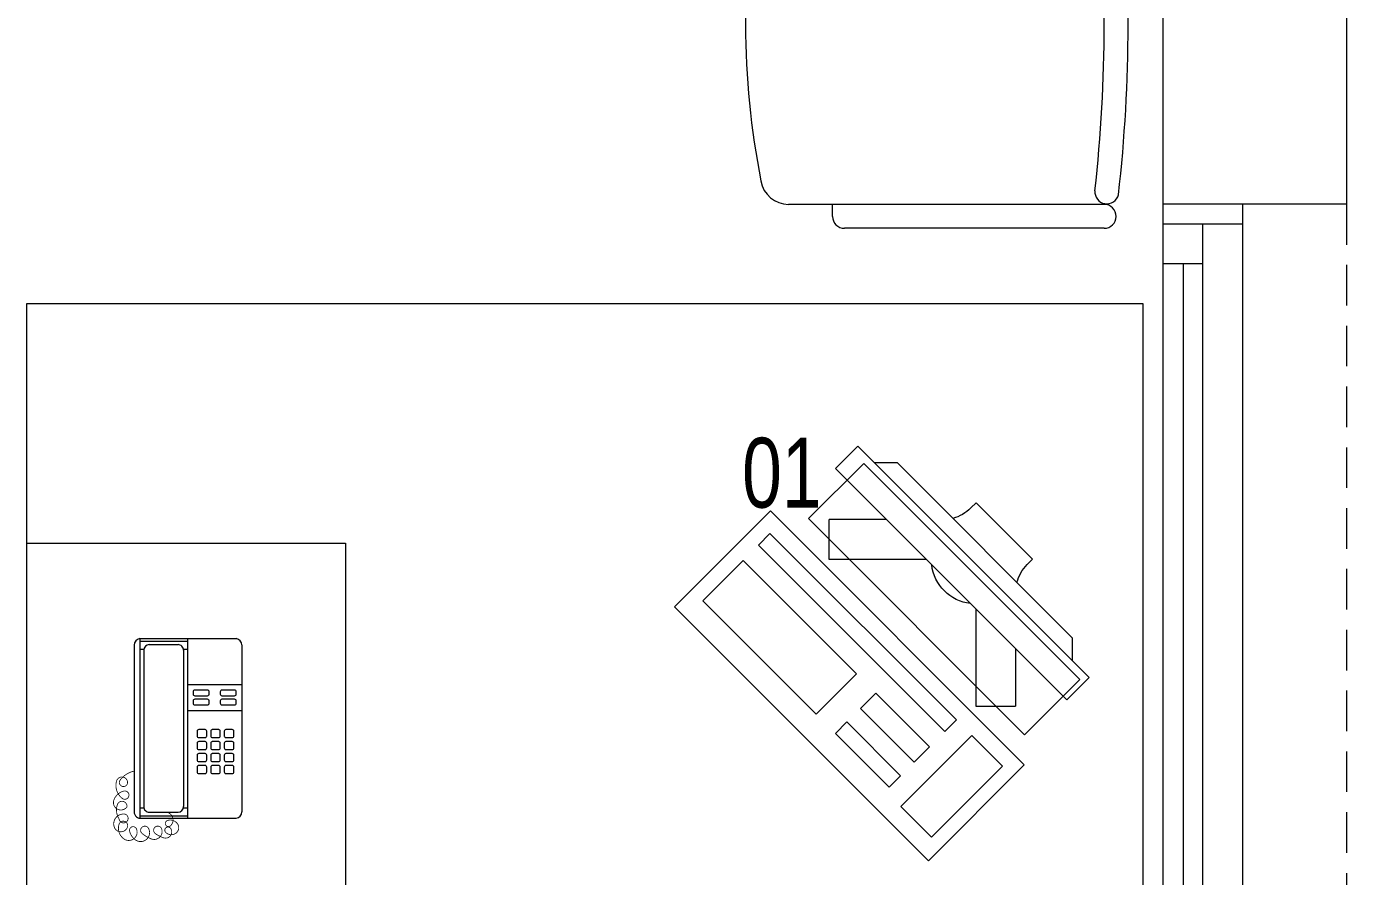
# Model space of a CAD drawing. Extents: x -234346 to 58427, y -132654 to -82394.
# Drawn here: x -98964 to -97309, y -96535 to -95470 of the extents above; entities that cross this region are included whole.
import ezdxf

# ---------------------------------------------------------------- set-up
doc = ezdxf.new("R2010")
doc.units = 0
doc.header["$LTSCALE"] = 8
doc.linetypes.add('HIDDEN', pattern=[9.525, 6.35, -3.175])
doc.layers.get('0').update_dxf_attribs({"color": 9, "lineweight": 5})
for name, color, linetype, lineweight in [('72_EGR_EQP_TAG', 9, 'Continuous', 5), ('Aluminum', 9, 'Continuous', 5), ('LOADING', 9, 'Continuous', 5), ('Proj', 9, 'Continuous', 5), ('Walls', 9, 'Continuous', 5)]:
    doc.layers.add(name, color=color, linetype=linetype, lineweight=lineweight)
doc.styles.add('X3G_ENTITY_257CFD', font='swisscl.ttf', dxfattribs={"height": 200})

# ---------------------------------------------------------------- blocks, each defined once
blk = doc.blocks.new('DM20079-P')
for p, q in [((-0.0686, 0.217), (-0.0686, 0.008)), ((-0.0616, 0.225), (0.0594, 0.225)), ((-0.0616, 0.225), (-0.0616, 0)), ((-0.0616, 0.222), (-0.0016, 0.222)), ((-0.0496, 0.2175), (-0.0136, 0.2175)), ((-0.0016, 0.225), (-0.0016, 0)), ((0.0664, 0.217), (0.0664, 0.008)), ((-0.0616, 0.212), (-0.0565, 0.212)), ((-0.0566, 0.2105), (-0.0566, 0.0145)), ((-0.0068, 0.212), (-0.0016, 0.212)), ((-0.0066, 0.2105), (-0.0066, 0.0145)), ((-0.0016, 0.1675), (0.0664, 0.1675)), ((-0.0016, 0.135), (0.0664, 0.135)), ((-0.0616, 0.013), (-0.0565, 0.013)), ((-0.0616, 0.003), (-0.0016, 0.003)), ((-0.0594, 0), (0.0594, 0)), ((-0.0496, 0.0075), (-0.0136, 0.0075)), ((-0.0068, 0.013), (-0.0016, 0.013))]:
    blk.add_line(p, q)
for points in [[(0.0074, 0.1605, 0.414214), (0.0054, 0.1585), (0.0054, 0.1555, 0.414214), (0.0074, 0.1535), (0.0234, 0.1535, 0.414214), (0.0254, 0.1555), (0.0254, 0.1585, 0.414214), (0.0234, 0.1605)], [(0.0234, 0.142, 0.414214), (0.0254, 0.144), (0.0254, 0.147, 0.414214), (0.0234, 0.149), (0.0074, 0.149, 0.414214), (0.0054, 0.147), (0.0054, 0.144, 0.414214), (0.0074, 0.142)], [(0.0574, 0.1535, 0.414214), (0.0594, 0.1555), (0.0594, 0.1585, 0.414214), (0.0574, 0.1605), (0.0414, 0.1605, 0.414214), (0.0394, 0.1585), (0.0394, 0.1555, 0.414214), (0.0414, 0.1535)], [(0.0574, 0.142, 0.414214), (0.0594, 0.144), (0.0594, 0.147, 0.414214), (0.0574, 0.149), (0.0414, 0.149, 0.414214), (0.0394, 0.147), (0.0394, 0.144, 0.414214), (0.0414, 0.142)], [(0.0104, 0.103, 0.414214), (0.0124, 0.101), (0.0204, 0.101, 0.414214), (0.0224, 0.103), (0.0224, 0.109, 0.414214), (0.0204, 0.111), (0.0124, 0.111, 0.414214), (0.0104, 0.109)], [(0.0274, 0.103, 0.414214), (0.0294, 0.101), (0.0374, 0.101, 0.414214), (0.0394, 0.103), (0.0394, 0.109, 0.414214), (0.0374, 0.111), (0.0294, 0.111, 0.414214), (0.0274, 0.109)], [(0.0444, 0.103, 0.414214), (0.0464, 0.101), (0.0544, 0.101, 0.414214), (0.0564, 0.103), (0.0564, 0.109, 0.414214), (0.0544, 0.111), (0.0464, 0.111, 0.414214), (0.0444, 0.109)], [(0.0104, 0.088, 0.414214), (0.0124, 0.086), (0.0204, 0.086, 0.414214), (0.0224, 0.088), (0.0224, 0.094, 0.414214), (0.0204, 0.096), (0.0124, 0.096, 0.414214), (0.0104, 0.094)], [(0.0274, 0.088, 0.414214), (0.0294, 0.086), (0.0374, 0.086, 0.414214), (0.0394, 0.088), (0.0394, 0.094, 0.414214), (0.0374, 0.096), (0.0294, 0.096, 0.414214), (0.0274, 0.094)], [(0.0444, 0.088, 0.414214), (0.0464, 0.086), (0.0544, 0.086, 0.414214), (0.0564, 0.088), (0.0564, 0.094, 0.414214), (0.0544, 0.096), (0.0464, 0.096, 0.414214), (0.0444, 0.094)], [(0.0104, 0.073, 0.414214), (0.0124, 0.071), (0.0204, 0.071, 0.414214), (0.0224, 0.073), (0.0224, 0.079, 0.414214), (0.0204, 0.081), (0.0124, 0.081, 0.414214), (0.0104, 0.079)], [(0.0274, 0.073, 0.414214), (0.0294, 0.071), (0.0374, 0.071, 0.414214), (0.0394, 0.073), (0.0394, 0.079, 0.414214), (0.0374, 0.081), (0.0294, 0.081, 0.414214), (0.0274, 0.079)], [(0.0444, 0.073, 0.414214), (0.0464, 0.071), (0.0544, 0.071, 0.414214), (0.0564, 0.073), (0.0564, 0.079, 0.414214), (0.0544, 0.081), (0.0464, 0.081, 0.414214), (0.0444, 0.079)], [(0.0104, 0.058, 0.414214), (0.0124, 0.056), (0.0204, 0.056, 0.414214), (0.0224, 0.058), (0.0224, 0.064, 0.414214), (0.0204, 0.066), (0.0124, 0.066, 0.414214), (0.0104, 0.064)], [(0.0274, 0.058, 0.414214), (0.0294, 0.056), (0.0374, 0.056, 0.414214), (0.0394, 0.058), (0.0394, 0.064, 0.414214), (0.0374, 0.066), (0.0294, 0.066, 0.414214), (0.0274, 0.064)], [(0.0444, 0.058, 0.414214), (0.0464, 0.056), (0.0544, 0.056, 0.414214), (0.0564, 0.058), (0.0564, 0.064, 0.414214), (0.0544, 0.066), (0.0464, 0.066, 0.414214), (0.0444, 0.064)]]:
    blk.add_lwpolyline(points, format="xyb", close=True)
at = {"const_width": 0.001}
blk.add_lwpolyline([(-0.0686, 0.059, 0.184574), (-0.0861, 0.0478, 1.44364), (-0.0769, 0.0452, 0.837915), (-0.0907, 0.0465, 0.30536), (-0.0835, 0.0248, 1.584726), (-0.0815, 0.034, 0.253153), (-0.094, 0.0228, 0.874198), (-0.0776, 0.0142, 0.915253), (-0.0897, 0.0168, 0.223821), (-0.0874, -0.0011, 1.703343), (-0.0796, 0.005, 0.588962), (-0.0934, -0.0114, 0.717795), (-0.0769, -0.0108, 0.983104), (-0.0875, -0.0075, 0.326362), (-0.0815, -0.0259, 0.758716), (-0.0657, -0.0134, 0.906186), (-0.0743, -0.016, 0.189488), (-0.067, -0.0272, 0.7948), (-0.0506, -0.0127, 1.223996), (-0.0585, -0.0193, 0.072149), (-0.0473, -0.0259, 0.645886), (-0.0341, -0.0134, 1.366917), (-0.042, -0.0193, 0.078415), (-0.0315, -0.0246, 0.723006), (-0.0229, -0.0127, 1.105484), (-0.0289, -0.018, 0.327892), (-0.017, -0.0193, 0.446638), (-0.0144, -0.0068, 0.327263), (-0.0269, -0.0029, 1.240441), (-0.0229, -0.0094, 0.611307), (-0.0278, 0.0075)], format="xyb", dxfattribs=at)
for centre, radius, start, end in [((-0.0605, 0.217), 0.00813, 97.9633, 179.6649), ((-0.0496, 0.2105), 0.007, 90, 180), ((-0.0136, 0.2105), 0.007, 0, 90), ((0.0582, 0.217), 0.00813, 0.3351, 82.0367), ((-0.0605, 0.008), 0.00813, 180.3351, 277.9633), ((-0.0496, 0.0145), 0.007, 180, 270), ((-0.0136, 0.0145), 0.007, 270, 0), ((0.0582, 0.008), 0.00813, 277.9633, 359.6649)]:
    blk.add_arc(centre, radius, start, end)
blk = doc.blocks.new('GF21016-P')
at = {"layer": 'LOADING', "extrusion": (-1.24384e-09, -1.20261e-09, -1)}
for p, q in [((0.0128, 0.0179), (0.0128, 0.4136)), ((0.4628, 0.0179), (0.4628, 0.4136)), ((-0.0022, 0.3585), (0.0128, 0.3585)), ((0.4778, 0.3585), (0.4628, 0.3585)), ((-0.0172, 0.0179), (-0.0172, 0.3435)), ((0.4928, 0.0179), (0.4928, 0.3435)), ((0.4778, 0.0029), (0.4778, 0.0029))]:
    blk.add_line(p, q, dxfattribs=at)
for centre, radius, start, end in [((-0.2378, -0.5362), 1.0036, 78.7568, 101.2432), ((-0.0478, 0.4136), 0.035, 0, 80.6557), ((-0.4278, 0.4136), 0.035, 99.3443, 180), ((0.0022, 0.3435), 0.015, 0, 90), ((-0.4778, 0.3435), 0.015, 90, 180), ((0.0022, 0.0179), 0.015, 270, 0), ((0.0022, 0.0179), 0.015, 180, 270), ((-0.0284, 0.0145), 0.015, 284.3864, 95.5209), ((-0.2378, 1.8928), 1.8749, 263.6341, 276.3659), ((-0.4471, 0.0145), 0.015, 84.4791, 255.6136), ((-0.4778, 0.0179), 0.015, 270, 0), ((-0.4778, 0.0179), 0.015, 180, 270), ((-0.2378, 1.8734), 1.8855, 263.5119, 276.4881)]:
    blk.add_arc(centre, radius, start, end, dxfattribs=at)
blk = doc.blocks.new('ITCWLS1-P')
at = {"layer": 'LOADING'}
for p, q in [((-0.17, 0.45), (-0.17, 0)), ((-0.17, 0.45), (0, 0.45)), ((0, 0.45), (0, 0)), ((-0.1496, 0.4305), (-0.1291, 0.4305)), ((-0.1291, 0.4305), (-0.1291, 0.4089)), ((-0.2651, 0.43, 0), (-0.3051, 0.43, 0)), ((-0.3051, 0.43, 0), (-0.3051, 0.02, 0)), ((-0.2651, 0.43, 0), (-0.2651, 0.02, 0)), ((-0.3251, 0.38, 0), (-0.3051, 0.4, 0)), ((-0.197, 0.4094), (-0.295, 0.4094)), ((-0.295, 0.0264), (-0.295, 0.4094)), ((-0.197, 0.0264), (-0.197, 0.4094)), ((-0.3251, 0.38, 0), (-0.3251, 0.07, 0)), ((-0.3503, 0.275), (-0.3596, 0.275)), ((-0.3596, 0.175), (-0.3596, 0.275)), ((-0.3503, 0.175), (-0.3596, 0.175)), ((-0.3251, 0.07, 0), (-0.3051, 0.05, 0)), ((-0.3051, 0.02, 0), (-0.2651, 0.02, 0)), ((-0.197, 0.0264), (-0.295, 0.0264)), ((-0.17, 0), (0, 0))]:
    blk.add_line(p, q, dxfattribs=at)
at = {"layer": 'LOADING', "extrusion": (2.48281e-10, 3.18408e-10, -1)}
for p, q in [((-0.2651, 0.3395), (-0.2144, 0.3902)), ((-0.1791, 0.3548), (-0.2144, 0.3902)), ((-0.2651, 0.2688), (-0.1791, 0.3548))]:
    blk.add_line(p, q, dxfattribs=at)
at = {"layer": 'LOADING', "extrusion": (2.48281e-10, -3.18408e-10, -1)}
for p, q in [((-0.2651, 0.1812), (-0.1791, 0.0952)), ((-0.2651, 0.1105), (-0.2144, 0.0598)), ((-0.1791, 0.0952), (-0.2144, 0.0598))]:
    blk.add_line(p, q, dxfattribs=at)
at = {"layer": 'LOADING'}
for points in [[(-0.1291, 0.4089), (-0.1291, 0.1), (-0.1496, 0.1), (-0.1496, 0.4305)], [(-0.1496, 0.1), (-0.1496, 0.1), (-0.1496, 0.1), (-0.1496, 0.1), (-0.1496, 0.1), (-0.1496, 0.1), (-0.1496, 0.1), (-0.1496, 0.1), (-0.1496, 0.1)], [(-0.1496, 0.1), (-0.1496, 0.1), (-0.1496, 0.1), (-0.1496, 0.1), (-0.1496, 0.1), (-0.1496, 0.1), (-0.1496, 0.1), (-0.1496, 0.1), (-0.1496, 0.1), (-0.1496, 0.1), (-0.1496, 0.1), (-0.1496, 0.1), (-0.1496, 0.1), (-0.1496, 0.1), (-0.1496, 0.1), (-0.1496, 0.1), (-0.1496, 0.1), (-0.1496, 0.1)], [(-0.1496, 0.1), (-0.1496, 0.1), (-0.1496, 0.1), (-0.1496, 0.1), (-0.1496, 0.1), (-0.1496, 0.1), (-0.1496, 0.1), (-0.1496, 0.1), (-0.1496, 0.1), (-0.1496, 0.1)], [(-0.1496, 0.1), (-0.1496, 0.1), (-0.1496, 0.1), (-0.1496, 0.1), (-0.1496, 0.1), (-0.1496, 0.1), (-0.1496, 0.1)], [(-0.1496, 0.1), (-0.1496, 0.1), (-0.1496, 0.1), (-0.1496, 0.1), (-0.1496, 0.1), (-0.1496, 0.1), (-0.1496, 0.1), (-0.1496, 0.1), (-0.1496, 0.1), (-0.1496, 0.1)], [(-0.1496, 0.1), (-0.1496, 0.1), (-0.1496, 0.1), (-0.1496, 0.1), (-0.1496, 0.1), (-0.1496, 0.1), (-0.1496, 0.1), (-0.1496, 0.1), (-0.1496, 0.1), (-0.1496, 0.1), (-0.1496, 0.1), (-0.1496, 0.1), (-0.1496, 0.1), (-0.1496, 0.1), (-0.1496, 0.1)], [(-0.1496, 0.1), (-0.1496, 0.1), (-0.1496, 0.1), (-0.1496, 0.1), (-0.1496, 0.1), (-0.1496, 0.1), (-0.1496, 0.1), (-0.1496, 0.1), (-0.1496, 0.1), (-0.1496, 0.1)], [(-0.1496, 0.1), (-0.1496, 0.1), (-0.1496, 0.1), (-0.1496, 0.1), (-0.1496, 0.1), (-0.1496, 0.1), (-0.1496, 0.1), (-0.1496, 0.1), (-0.1496, 0.1), (-0.1496, 0.1)], [(-0.1496, 0.1), (-0.1496, 0.1), (-0.1496, 0.1), (-0.1496, 0.1), (-0.1496, 0.1), (-0.1496, 0.1), (-0.1496, 0.1), (-0.1496, 0.1), (-0.1496, 0.1), (-0.1496, 0.1), (-0.1496, 0.1), (-0.1496, 0.1), (-0.1496, 0.1), (-0.1496, 0.1), (-0.1496, 0.1), (-0.1496, 0.1), (-0.1496, 0.1), (-0.1496, 0.1), (-0.1496, 0.1), (-0.1496, 0.1), (-0.1496, 0.1), (-0.1496, 0.1), (-0.1496, 0.1), (-0.1496, 0.1), (-0.1496, 0.1), (-0.1496, 0.1), (-0.1496, 0.1), (-0.1496, 0.1), (-0.1496, 0.1), (-0.1496, 0.1), (-0.1496, 0.1), (-0.1496, 0.1), (-0.1496, 0.1), (-0.1496, 0.1), (-0.1496, 0.1), (-0.1496, 0.1), (-0.1496, 0.1), (-0.1496, 0.1), (-0.1496, 0.1), (-0.1496, 0.1), (-0.1496, 0.1), (-0.1496, 0.1), (-0.1496, 0.1), (-0.1496, 0.1), (-0.1496, 0.1), (-0.1496, 0.1), (-0.1496, 0.1), (-0.1496, 0.1), (-0.1496, 0.1), (-0.1496, 0.1), (-0.1496, 0.1), (-0.1496, 0.1), (-0.1496, 0.1), (-0.1496, 0.1)], [(-0.1496, 0.1), (-0.1496, 0.1), (-0.1496, 0.1), (-0.1496, 0.1), (-0.1496, 0.1), (-0.1496, 0.1), (-0.1496, 0.1), (-0.1496, 0.1), (-0.1496, 0.1), (-0.1496, 0.1), (-0.1496, 0.1), (-0.1496, 0.1), (-0.1496, 0.1), (-0.1496, 0.1), (-0.1496, 0.1), (-0.1496, 0.1), (-0.1496, 0.1), (-0.1496, 0.1), (-0.1496, 0.1), (-0.1496, 0.1), (-0.1496, 0.1), (-0.1496, 0.1), (-0.1496, 0.1), (-0.1496, 0.1), (-0.1496, 0.1), (-0.1496, 0.1), (-0.1496, 0.1), (-0.1496, 0.1), (-0.1496, 0.1), (-0.1496, 0.1), (-0.1496, 0.1), (-0.1496, 0.1), (-0.1496, 0.1), (-0.1496, 0.1), (-0.1496, 0.1), (-0.1496, 0.1), (-0.1496, 0.1), (-0.1496, 0.1), (-0.1496, 0.1), (-0.1496, 0.1), (-0.1496, 0.1), (-0.1496, 0.1), (-0.1496, 0.1), (-0.1496, 0.1), (-0.1496, 0.1), (-0.1496, 0.1), (-0.1496, 0.1), (-0.1496, 0.1), (-0.1496, 0.1), (-0.1496, 0.1), (-0.1496, 0.1), (-0.1496, 0.1), (-0.1496, 0.1), (-0.1496, 0.1), (-0.1496, 0.1), (-0.1496, 0.1), (-0.1496, 0.1), (-0.1496, 0.1), (-0.1496, 0.1), (-0.1496, 0.1), (-0.1496, 0.1), (-0.1496, 0.1), (-0.1496, 0.1), (-0.1496, 0.1), (-0.1496, 0.1), (-0.1496, 0.1), (-0.1496, 0.1), (-0.1496, 0.1), (-0.1496, 0.1), (-0.1496, 0.1), (-0.1496, 0.1), (-0.1496, 0.1), (-0.1496, 0.1), (-0.1496, 0.1), (-0.1496, 0.1), (-0.1496, 0.1), (-0.1496, 0.1), (-0.1496, 0.1), (-0.1496, 0.1), (-0.1496, 0.1), (-0.1496, 0.1), (-0.1496, 0.1), (-0.1496, 0.1), (-0.1496, 0.1), (-0.1496, 0.1), (-0.1496, 0.1), (-0.1496, 0.1), (-0.1496, 0.1), (-0.1496, 0.1)], [(-0.1496, 0.1), (-0.1496, 0.1), (-0.1496, 0.1), (-0.1496, 0.1), (-0.1496, 0.1), (-0.1496, 0.1), (-0.1496, 0.1), (-0.1496, 0.1), (-0.1496, 0.1), (-0.1496, 0.1), (-0.1496, 0.1), (-0.1496, 0.1)], [(-0.1496, 0.1), (-0.1496, 0.1), (-0.1496, 0.1), (-0.1496, 0.1), (-0.1496, 0.1), (-0.1496, 0.1), (-0.1496, 0.1)], [(-0.1496, 0.1), (-0.1496, 0.1), (-0.1496, 0.1), (-0.1496, 0.1), (-0.1496, 0.1), (-0.1496, 0.1), (-0.1496, 0.1), (-0.1496, 0.1), (-0.1496, 0.1), (-0.1496, 0.1), (-0.1496, 0.1), (-0.1496, 0.1), (-0.1496, 0.1), (-0.1496, 0.1), (-0.1496, 0.1), (-0.1496, 0.1), (-0.1496, 0.1)], [(-0.1496, 0.1), (-0.1496, 0.1), (-0.1496, 0.1), (-0.1496, 0.1), (-0.1496, 0.1), (-0.1496, 0.1), (-0.1496, 0.1), (-0.1496, 0.1), (-0.1496, 0.1), (-0.1496, 0.1), (-0.1496, 0.1), (-0.1496, 0.1), (-0.1496, 0.1), (-0.1496, 0.1), (-0.1496, 0.1), (-0.1496, 0.1), (-0.1496, 0.1), (-0.1496, 0.1), (-0.1496, 0.1), (-0.1496, 0.1), (-0.1496, 0.1), (-0.1496, 0.1), (-0.1496, 0.1), (-0.1496, 0.1), (-0.1496, 0.1), (-0.1496, 0.1), (-0.1496, 0.1), (-0.1496, 0.1), (-0.1496, 0.1), (-0.1496, 0.1), (-0.1496, 0.1), (-0.1496, 0.1), (-0.1496, 0.1), (-0.1496, 0.1), (-0.1496, 0.1), (-0.1496, 0.1), (-0.1496, 0.1), (-0.1496, 0.1), (-0.1496, 0.1), (-0.1496, 0.1), (-0.1496, 0.1), (-0.1496, 0.1), (-0.1496, 0.1), (-0.1496, 0.1), (-0.1496, 0.1), (-0.1496, 0.1), (-0.1496, 0.1), (-0.1496, 0.1), (-0.1496, 0.1), (-0.1496, 0.1), (-0.1496, 0.1), (-0.1496, 0.1), (-0.1496, 0.1), (-0.1496, 0.1), (-0.1496, 0.1), (-0.1496, 0.1), (-0.1496, 0.1), (-0.1496, 0.1), (-0.1496, 0.1), (-0.1496, 0.1), (-0.1496, 0.1), (-0.1496, 0.1), (-0.1496, 0.1), (-0.1496, 0.1), (-0.1496, 0.1), (-0.1496, 0.1), (-0.1496, 0.1), (-0.1496, 0.1), (-0.1496, 0.1), (-0.1496, 0.1), (-0.1496, 0.1), (-0.1496, 0.1), (-0.1496, 0.1), (-0.1496, 0.1), (-0.1496, 0.1), (-0.1496, 0.1), (-0.1496, 0.1), (-0.1496, 0.1), (-0.1496, 0.1), (-0.1496, 0.1), (-0.1496, 0.1), (-0.1496, 0.1), (-0.1496, 0.1), (-0.1496, 0.1), (-0.1496, 0.1), (-0.1496, 0.1), (-0.1496, 0.1), (-0.1496, 0.1), (-0.1496, 0.1), (-0.1496, 0.1), (-0.1496, 0.1), (-0.1496, 0.1), (-0.1496, 0.1), (-0.1496, 0.1), (-0.1496, 0.1), (-0.1496, 0.1), (-0.1496, 0.1), (-0.1496, 0.1), (-0.1496, 0.1), (-0.1496, 0.1), (-0.1496, 0.1), (-0.1496, 0.1), (-0.1496, 0.1), (-0.1496, 0.1), (-0.1496, 0.1), (-0.1496, 0.1), (-0.1496, 0.1), (-0.1496, 0.1), (-0.1496, 0.1), (-0.1496, 0.1), (-0.1496, 0.1)], [(-0.1496, 0.1), (-0.1496, 0.1), (-0.1496, 0.1), (-0.1496, 0.1), (-0.1496, 0.1), (-0.1496, 0.1), (-0.1496, 0.1), (-0.1496, 0.1)]]:
    blk.add_lwpolyline(points, dxfattribs=at)
for points in [[(-0.1019, 0.4305), (-0.0304, 0.4305), (-0.0304, 0.2294), (-0.1019, 0.2294)], [(-0.1019, 0.1954), (-0.0747, 0.1954), (-0.0747, 0.1), (-0.1019, 0.1)], [(-0.0304, 0.1954), (-0.0508, 0.1954), (-0.0508, 0.1), (-0.0304, 0.1)], [(-0.1496, 0.1), (-0.1496, 0.1), (-0.1496, 0.1), (-0.1496, 0.1), (-0.1496, 0.1), (-0.1496, 0.1), (-0.1496, 0.1), (-0.1496, 0.1), (-0.1496, 0.1), (-0.1496, 0.1), (-0.1496, 0.1), (-0.1496, 0.1), (-0.1496, 0.1), (-0.1496, 0.1), (-0.1496, 0.1), (-0.1496, 0.1), (-0.1496, 0.1), (-0.1496, 0.1), (-0.1496, 0.1), (-0.1496, 0.1), (-0.1496, 0.1), (-0.1496, 0.1), (-0.1496, 0.1), (-0.1496, 0.1), (-0.1496, 0.1), (-0.1496, 0.1), (-0.1496, 0.1), (-0.1496, 0.1), (-0.1496, 0.1), (-0.1496, 0.1), (-0.1496, 0.1), (-0.1496, 0.1), (-0.1496, 0.1), (-0.1496, 0.1), (-0.1496, 0.1), (-0.1496, 0.1), (-0.1496, 0.1), (-0.1496, 0.1), (-0.1496, 0.1), (-0.1496, 0.1), (-0.1496, 0.1), (-0.1496, 0.1), (-0.1496, 0.1), (-0.1496, 0.1), (-0.1496, 0.1), (-0.1496, 0.1), (-0.1496, 0.1), (-0.1496, 0.1), (-0.1496, 0.1), (-0.1496, 0.1), (-0.1496, 0.1), (-0.1496, 0.1), (-0.1496, 0.1), (-0.1496, 0.1), (-0.1496, 0.1), (-0.1496, 0.1), (-0.1496, 0.1), (-0.1496, 0.1), (-0.1496, 0.1), (-0.1496, 0.1), (-0.1496, 0.1), (-0.1496, 0.1), (-0.1496, 0.1), (-0.1496, 0.1), (-0.1496, 0.1), (-0.1496, 0.1), (-0.1496, 0.1), (-0.1496, 0.1), (-0.1496, 0.1), (-0.1496, 0.1), (-0.1496, 0.1), (-0.1496, 0.1), (-0.1496, 0.1), (-0.1496, 0.1), (-0.1496, 0.1), (-0.1496, 0.1), (-0.1496, 0.1), (-0.1496, 0.1), (-0.1496, 0.1), (-0.1496, 0.1), (-0.1496, 0.1), (-0.1496, 0.1), (-0.1496, 0.1), (-0.1496, 0.1), (-0.1496, 0.1), (-0.1496, 0.1), (-0.1496, 0.1), (-0.1496, 0.1), (-0.1496, 0.1), (-0.1496, 0.1), (-0.1496, 0.1), (-0.1496, 0.1), (-0.1496, 0.1), (-0.1496, 0.1), (-0.1496, 0.1), (-0.1496, 0.1), (-0.1496, 0.1), (-0.1496, 0.1), (-0.1496, 0.1), (-0.1496, 0.1), (-0.1496, 0.1), (-0.1496, 0.1), (-0.1496, 0.1), (-0.1496, 0.1), (-0.1496, 0.1), (-0.1496, 0.1), (-0.1496, 0.1), (-0.1496, 0.1), (-0.1496, 0.1), (-0.1496, 0.1), (-0.1496, 0.1), (-0.1496, 0.1), (-0.1496, 0.1), (-0.1496, 0.1), (-0.1496, 0.1), (-0.1496, 0.1), (-0.1496, 0.1), (-0.1496, 0.1), (-0.1496, 0.1), (-0.1496, 0.1), (-0.1496, 0.1), (-0.1496, 0.1), (-0.1496, 0.1), (-0.1496, 0.1), (-0.1496, 0.1), (-0.1496, 0.1), (-0.1496, 0.1), (-0.1496, 0.1), (-0.1496, 0.1), (-0.1496, 0.1), (-0.1496, 0.1), (-0.1496, 0.1), (-0.1496, 0.1), (-0.1496, 0.1), (-0.1496, 0.1), (-0.1496, 0.1), (-0.1496, 0.1), (-0.1496, 0.1), (-0.1496, 0.1), (-0.1496, 0.1), (-0.1496, 0.1), (-0.1496, 0.1), (-0.1496, 0.1), (-0.1496, 0.1), (-0.1496, 0.1), (-0.1496, 0.1), (-0.1496, 0.1), (-0.1496, 0.1), (-0.1496, 0.1), (-0.1496, 0.1), (-0.1496, 0.1), (-0.1496, 0.1), (-0.1496, 0.1), (-0.1496, 0.1), (-0.1496, 0.1), (-0.1496, 0.1), (-0.1496, 0.1), (-0.1496, 0.1), (-0.1496, 0.1), (-0.1496, 0.1), (-0.1496, 0.1), (-0.1496, 0.1), (-0.1496, 0.1), (-0.1496, 0.1), (-0.1496, 0.1), (-0.1496, 0.1), (-0.1496, 0.1), (-0.1496, 0.1), (-0.1496, 0.1), (-0.1496, 0.1), (-0.1496, 0.1), (-0.1496, 0.1), (-0.1496, 0.1), (-0.1496, 0.1), (-0.1496, 0.1), (-0.1496, 0.1), (-0.1496, 0.1), (-0.1496, 0.1), (-0.1496, 0.1), (-0.1496, 0.1), (-0.1496, 0.1), (-0.1496, 0.1), (-0.1496, 0.1), (-0.1496, 0.1), (-0.1496, 0.1), (-0.1496, 0.1), (-0.1496, 0.1), (-0.1496, 0.1), (-0.1496, 0.1), (-0.1496, 0.1), (-0.1496, 0.1), (-0.1496, 0.1), (-0.1496, 0.1), (-0.1496, 0.1), (-0.1496, 0.1), (-0.1496, 0.1), (-0.1496, 0.1), (-0.1496, 0.1), (-0.1496, 0.1), (-0.1496, 0.1), (-0.1496, 0.1), (-0.1496, 0.1), (-0.1496, 0.1), (-0.1496, 0.1), (-0.1496, 0.1), (-0.1496, 0.1), (-0.1496, 0.1), (-0.1496, 0.1), (-0.1496, 0.1), (-0.1496, 0.1), (-0.1496, 0.1), (-0.1496, 0.1), (-0.1496, 0.1), (-0.1496, 0.1), (-0.1496, 0.1), (-0.1496, 0.1), (-0.1496, 0.1), (-0.1496, 0.1), (-0.1496, 0.1), (-0.1496, 0.1), (-0.1496, 0.1), (-0.1496, 0.1), (-0.1496, 0.1), (-0.1496, 0.1), (-0.1496, 0.1), (-0.1496, 0.1), (-0.1496, 0.1), (-0.1496, 0.1), (-0.1496, 0.1), (-0.1496, 0.1), (-0.1496, 0.1), (-0.1496, 0.1), (-0.1496, 0.1), (-0.1496, 0.1), (-0.1496, 0.1), (-0.1496, 0.1), (-0.1496, 0.1), (-0.1496, 0.1), (-0.1496, 0.1), (-0.1496, 0.1), (-0.1496, 0.1), (-0.1496, 0.1), (-0.1496, 0.1), (-0.1496, 0.1), (-0.1496, 0.1), (-0.1496, 0.1), (-0.1496, 0.1), (-0.1496, 0.1), (-0.1496, 0.1), (-0.1496, 0.1), (-0.1496, 0.1), (-0.1496, 0.1), (-0.1496, 0.1), (-0.1496, 0.1), (-0.1496, 0.1), (-0.1496, 0.1), (-0.1496, 0.1), (-0.1496, 0.1), (-0.1496, 0.1), (-0.1496, 0.1), (-0.1496, 0.1), (-0.1496, 0.1), (-0.1496, 0.1), (-0.1496, 0.1), (-0.1496, 0.1), (-0.1496, 0.1), (-0.1496, 0.1), (-0.1496, 0.1), (-0.1496, 0.1), (-0.1496, 0.1), (-0.1496, 0.1), (-0.1496, 0.1), (-0.1496, 0.1), (-0.1496, 0.1), (-0.1496, 0.1), (-0.1496, 0.1), (-0.1496, 0.1)], [(-0.1496, 0.1), (-0.1496, 0.1), (-0.1496, 0.1), (-0.1496, 0.1), (-0.1496, 0.1), (-0.1496, 0.1), (-0.1496, 0.1), (-0.1496, 0.1), (-0.1496, 0.1), (-0.1496, 0.1), (-0.1496, 0.1), (-0.1496, 0.1), (-0.1496, 0.1), (-0.1496, 0.1), (-0.1496, 0.1), (-0.1496, 0.1), (-0.1496, 0.1), (-0.1496, 0.1), (-0.1496, 0.1), (-0.1496, 0.1), (-0.1496, 0.1), (-0.1496, 0.1), (-0.1496, 0.1), (-0.1496, 0.1), (-0.1496, 0.1), (-0.1496, 0.1), (-0.1496, 0.1), (-0.1496, 0.1), (-0.1496, 0.1), (-0.1496, 0.1), (-0.1496, 0.1), (-0.1496, 0.1), (-0.1496, 0.1), (-0.1496, 0.1), (-0.1496, 0.1), (-0.1496, 0.1), (-0.1496, 0.1), (-0.1496, 0.1), (-0.1496, 0.1), (-0.1496, 0.1), (-0.1496, 0.1), (-0.1496, 0.1), (-0.1496, 0.1), (-0.1496, 0.1), (-0.1496, 0.1), (-0.1496, 0.1), (-0.1496, 0.1), (-0.1496, 0.1), (-0.1496, 0.1), (-0.1496, 0.1), (-0.1496, 0.1), (-0.1496, 0.1), (-0.1496, 0.1), (-0.1496, 0.1), (-0.1496, 0.1), (-0.1496, 0.1), (-0.1496, 0.1), (-0.1496, 0.1), (-0.1496, 0.1), (-0.1496, 0.1), (-0.1496, 0.1), (-0.1496, 0.1), (-0.1496, 0.1), (-0.1496, 0.1), (-0.1496, 0.1), (-0.1496, 0.1), (-0.1496, 0.1), (-0.1496, 0.1), (-0.1496, 0.1), (-0.1496, 0.1), (-0.1496, 0.1), (-0.1496, 0.1), (-0.1496, 0.1), (-0.1496, 0.1), (-0.1496, 0.1), (-0.1496, 0.1), (-0.1496, 0.1), (-0.1496, 0.1), (-0.1496, 0.1), (-0.1496, 0.1), (-0.1496, 0.1), (-0.1496, 0.1), (-0.1496, 0.1), (-0.1496, 0.1), (-0.1496, 0.1), (-0.1496, 0.1), (-0.1496, 0.1), (-0.1496, 0.1), (-0.1496, 0.1), (-0.1496, 0.1), (-0.1496, 0.1), (-0.1496, 0.1), (-0.1496, 0.1), (-0.1496, 0.1), (-0.1496, 0.1), (-0.1496, 0.1), (-0.1496, 0.1), (-0.1496, 0.1), (-0.1496, 0.1), (-0.1496, 0.1), (-0.1496, 0.1), (-0.1496, 0.1), (-0.1496, 0.1), (-0.1496, 0.1), (-0.1496, 0.1), (-0.1496, 0.1), (-0.1496, 0.1), (-0.1496, 0.1), (-0.1496, 0.1), (-0.1496, 0.1), (-0.1496, 0.1), (-0.1496, 0.1), (-0.1496, 0.1), (-0.1496, 0.1), (-0.1496, 0.1), (-0.1496, 0.1), (-0.1496, 0.1), (-0.1496, 0.1), (-0.1496, 0.1), (-0.1496, 0.1), (-0.1496, 0.1), (-0.1496, 0.1), (-0.1496, 0.1), (-0.1496, 0.1), (-0.1496, 0.1), (-0.1496, 0.1), (-0.1496, 0.1), (-0.1496, 0.1), (-0.1496, 0.1), (-0.1496, 0.1), (-0.1496, 0.1), (-0.1496, 0.1), (-0.1496, 0.1), (-0.1496, 0.1), (-0.1496, 0.1), (-0.1496, 0.1), (-0.1496, 0.1), (-0.1496, 0.1), (-0.1496, 0.1), (-0.1496, 0.1), (-0.1496, 0.1), (-0.1496, 0.1), (-0.1496, 0.1), (-0.1496, 0.1), (-0.1496, 0.1), (-0.1496, 0.1), (-0.1496, 0.1), (-0.1496, 0.1), (-0.1496, 0.1), (-0.1496, 0.1), (-0.1496, 0.1), (-0.1496, 0.1), (-0.1496, 0.1), (-0.1496, 0.1), (-0.1496, 0.1), (-0.1496, 0.1), (-0.1496, 0.1), (-0.1496, 0.1), (-0.1496, 0.1), (-0.1496, 0.1), (-0.1496, 0.1), (-0.1496, 0.1), (-0.1496, 0.1), (-0.1496, 0.1), (-0.1496, 0.1), (-0.1496, 0.1), (-0.1496, 0.1), (-0.1496, 0.1), (-0.1496, 0.1), (-0.1496, 0.1), (-0.1496, 0.1), (-0.1496, 0.1), (-0.1496, 0.1), (-0.1496, 0.1), (-0.1496, 0.1), (-0.1496, 0.1), (-0.1496, 0.1), (-0.1496, 0.1), (-0.1496, 0.1), (-0.1496, 0.1), (-0.1496, 0.1), (-0.1496, 0.1), (-0.1496, 0.1), (-0.1496, 0.1), (-0.1496, 0.1), (-0.1496, 0.1), (-0.1496, 0.1), (-0.1496, 0.1), (-0.1496, 0.1), (-0.1496, 0.1), (-0.1496, 0.1), (-0.1496, 0.1), (-0.1496, 0.1), (-0.1496, 0.1), (-0.1496, 0.1), (-0.1496, 0.1), (-0.1496, 0.1), (-0.1496, 0.1), (-0.1496, 0.1), (-0.1496, 0.1), (-0.1496, 0.1), (-0.1496, 0.1), (-0.1496, 0.1), (-0.1496, 0.1), (-0.1496, 0.1), (-0.1496, 0.1), (-0.1496, 0.1), (-0.1496, 0.1), (-0.1496, 0.1), (-0.1496, 0.1), (-0.1496, 0.1), (-0.1496, 0.1), (-0.1496, 0.1), (-0.1496, 0.1)], [(-0.1496, 0.1), (-0.1496, 0.1), (-0.1496, 0.1), (-0.1496, 0.1), (-0.1496, 0.1), (-0.1496, 0.1), (-0.1496, 0.1), (-0.1496, 0.1), (-0.1496, 0.1), (-0.1496, 0.1), (-0.1496, 0.1), (-0.1496, 0.1), (-0.1496, 0.1), (-0.1496, 0.1), (-0.1496, 0.1), (-0.1496, 0.1), (-0.1496, 0.1), (-0.1496, 0.1), (-0.1496, 0.1), (-0.1496, 0.1), (-0.1496, 0.1), (-0.1496, 0.1), (-0.1496, 0.1), (-0.1496, 0.1), (-0.1496, 0.1), (-0.1496, 0.1), (-0.1496, 0.1), (-0.1496, 0.1), (-0.1496, 0.1), (-0.1496, 0.1), (-0.1496, 0.1), (-0.1496, 0.1), (-0.1496, 0.1), (-0.1496, 0.1), (-0.1496, 0.1), (-0.1496, 0.1), (-0.1496, 0.1), (-0.1496, 0.1), (-0.1496, 0.1), (-0.1496, 0.1), (-0.1496, 0.1), (-0.1496, 0.1), (-0.1496, 0.1), (-0.1496, 0.1), (-0.1496, 0.1), (-0.1496, 0.1), (-0.1496, 0.1), (-0.1496, 0.1), (-0.1496, 0.1), (-0.1496, 0.1), (-0.1496, 0.1), (-0.1496, 0.1), (-0.1496, 0.1), (-0.1496, 0.1), (-0.1496, 0.1), (-0.1496, 0.1), (-0.1496, 0.1), (-0.1496, 0.1), (-0.1496, 0.1), (-0.1496, 0.1), (-0.1496, 0.1), (-0.1496, 0.1), (-0.1496, 0.1), (-0.1496, 0.1), (-0.1496, 0.1), (-0.1496, 0.1), (-0.1496, 0.1), (-0.1496, 0.1), (-0.1496, 0.1), (-0.1496, 0.1), (-0.1496, 0.1), (-0.1496, 0.1), (-0.1496, 0.1), (-0.1496, 0.1), (-0.1496, 0.1), (-0.1496, 0.1), (-0.1496, 0.1), (-0.1496, 0.1), (-0.1496, 0.1), (-0.1496, 0.1), (-0.1496, 0.1), (-0.1496, 0.1), (-0.1496, 0.1), (-0.1496, 0.1), (-0.1496, 0.1), (-0.1496, 0.1), (-0.1496, 0.1), (-0.1496, 0.1), (-0.1496, 0.1), (-0.1496, 0.1), (-0.1496, 0.1), (-0.1496, 0.1), (-0.1496, 0.1), (-0.1496, 0.1), (-0.1496, 0.1), (-0.1496, 0.1), (-0.1496, 0.1), (-0.1496, 0.1), (-0.1496, 0.1), (-0.1496, 0.1), (-0.1496, 0.1), (-0.1496, 0.1), (-0.1496, 0.1), (-0.1496, 0.1), (-0.1496, 0.1), (-0.1496, 0.1), (-0.1496, 0.1), (-0.1496, 0.1), (-0.1496, 0.1), (-0.1496, 0.1), (-0.1496, 0.1), (-0.1496, 0.1), (-0.1496, 0.1), (-0.1496, 0.1), (-0.1496, 0.1), (-0.1496, 0.1), (-0.1496, 0.1), (-0.1496, 0.1), (-0.1496, 0.1), (-0.1496, 0.1), (-0.1496, 0.1), (-0.1496, 0.1), (-0.1496, 0.1), (-0.1496, 0.1), (-0.1496, 0.1), (-0.1496, 0.1), (-0.1496, 0.1), (-0.1496, 0.1), (-0.1496, 0.1), (-0.1496, 0.1), (-0.1496, 0.1), (-0.1496, 0.1), (-0.1496, 0.1), (-0.1496, 0.1), (-0.1496, 0.1), (-0.1496, 0.1), (-0.1496, 0.1), (-0.1496, 0.1), (-0.1496, 0.1), (-0.1496, 0.1), (-0.1496, 0.1), (-0.1496, 0.1), (-0.1496, 0.1), (-0.1496, 0.1), (-0.1496, 0.1), (-0.1496, 0.1), (-0.1496, 0.1), (-0.1496, 0.1), (-0.1496, 0.1), (-0.1496, 0.1), (-0.1496, 0.1), (-0.1496, 0.1), (-0.1496, 0.1), (-0.1496, 0.1), (-0.1496, 0.1), (-0.1496, 0.1), (-0.1496, 0.1), (-0.1496, 0.1), (-0.1496, 0.1), (-0.1496, 0.1), (-0.1496, 0.1), (-0.1496, 0.1), (-0.1496, 0.1), (-0.1496, 0.1), (-0.1496, 0.1), (-0.1496, 0.1), (-0.1496, 0.1), (-0.1496, 0.1), (-0.1496, 0.1), (-0.1496, 0.1), (-0.1496, 0.1), (-0.1496, 0.1), (-0.1496, 0.1), (-0.1496, 0.1), (-0.1496, 0.1), (-0.1496, 0.1), (-0.1496, 0.1), (-0.1496, 0.1), (-0.1496, 0.1), (-0.1496, 0.1), (-0.1496, 0.1), (-0.1496, 0.1), (-0.1496, 0.1), (-0.1496, 0.1), (-0.1496, 0.1), (-0.1496, 0.1), (-0.1496, 0.1), (-0.1496, 0.1), (-0.1496, 0.1), (-0.1496, 0.1), (-0.1496, 0.1), (-0.1496, 0.1), (-0.1496, 0.1), (-0.1496, 0.1), (-0.1496, 0.1), (-0.1496, 0.1), (-0.1496, 0.1), (-0.1496, 0.1), (-0.1496, 0.1), (-0.1496, 0.1), (-0.1496, 0.1), (-0.1496, 0.1), (-0.1496, 0.1), (-0.1496, 0.1), (-0.1496, 0.1), (-0.1496, 0.1), (-0.1496, 0.1), (-0.1496, 0.1), (-0.1496, 0.1), (-0.1496, 0.1), (-0.1496, 0.1), (-0.1496, 0.1), (-0.1496, 0.1), (-0.1496, 0.1), (-0.1496, 0.1), (-0.1496, 0.1), (-0.1496, 0.1), (-0.1496, 0.1), (-0.1496, 0.1)], [(-0.1496, 0.0727), (-0.0236, 0.0727), (-0.0236, 0.0182), (-0.1496, 0.0182)]]:
    blk.add_lwpolyline(points, close=True, dxfattribs=at)
for centre, radius, start, end in [((-0.3503, 0.325), 0.05, 270, 300.3093), ((-0.3089, 0.225), 0.0556, 321.9431, 38.0569), ((-0.3503, 0.125), 0.05, 59.6907, 90)]:
    blk.add_arc(centre, radius, start, end, dxfattribs=at)
blk = doc.blocks.new('GF21042A-P')
for p, q in [((1.4, 0.75), (0, 0.75)), ((0, 0.75), (0, 0)), ((1.4, 0), (1.4, 0.75)), ((0, 0), (1.4, 0))]:
    blk.add_line(p, q)
at = {"linetype": 'HIDDEN'}
for p, q in [((0, 0.45), (0.4, 0.45)), ((0.4, 0.45), (0.4, 0))]:
    blk.add_line(p, q, dxfattribs=at)
blk = doc.blocks.new('GF1')
at = {"layer": 'Aluminum', "color": 9}
for p, q in [((-97539.4, -97192.6), (-97539.4, -95692.6)), ((-97439.4, -97192.6), (-97439.4, -95692.6)), ((-97439.4, -95717.6), (-97539.4, -95717.6)), ((-97489.4, -97167.6), (-97489.4, -95717.6)), ((-97489.4, -95767.6), (-97539.4, -95767.6)), ((-97514.4, -95767.6), (-97514.4, -97117.6))]:
    blk.add_line(p, q, dxfattribs=at)
at = {"layer": 'Proj', "color": 9, "linetype": 'HIDDEN'}
blk.add_line((-97309.4, -95692.6), (-97309.4, -97192.6), dxfattribs=at)
at = {"layer": 'Walls', "color": 9}
for p, q in [((-97309.4, -94192.6), (-97309.4, -95692.6)), ((-97539.4, -95692.6), (-97539.7, -94467.5, 0)), ((-97309.4, -95692.6), (-97539.4, -95692.6))]:
    blk.add_line(p, q, dxfattribs=at)
at = {"layer": 'LOADING', "color": 9, "extrusion": (6.8264e-12, -7.77424e-06, -1), "xscale": 1000.000000000002, "yscale": 1000.000000000002, "zscale": 1000.000000000002, "rotation": 269.998564123443}
blk.add_blockref('GF21016-P', (97595.4, -95230.1, 0.8), dxfattribs=at)
at = {"layer": 'LOADING', "color": 9, "yscale": 1000, "zscale": 1000}
for name, p, xscale, rotation in [('GF21042A-P', (-98964.4, -96567.6), 1000, 359.9999999991881), ('ITCWLS1-P', (-97833.6, -96515.5, 0), -1000, 44.99999999923502)]:
    blk.add_blockref(name, p, dxfattribs=dict(at, xscale=xscale, rotation=rotation))
at = {"layer": 'LOADING', "color": 9, "extrusion": (1.5744e-11, -7.77417e-06, -1), "xscale": -1000, "yscale": 1000.000000000002, "zscale": 1000.000000000002, "rotation": 359.9985892351107}
blk.add_blockref('DM20079-P', (98760.7, -96462.1, 0.7), dxfattribs=at)
at = {"layer": '72_EGR_EQP_TAG', "color": 9, "insert": (-98017.3, -95985.4, 0), "char_height": 87.47, "attachment_point": 2, "style": 'X3G_ENTITY_257CFD'}
blk.add_mtext('01', dxfattribs=at)

msp = doc.modelspace()

# ---------------------------------------------------------------- block references
at = {"layer": '72_EGR_EQP_TAG'}
msp.add_blockref('GF1', (0, 0), dxfattribs=at)

doc.saveas('drawing.dxf')
